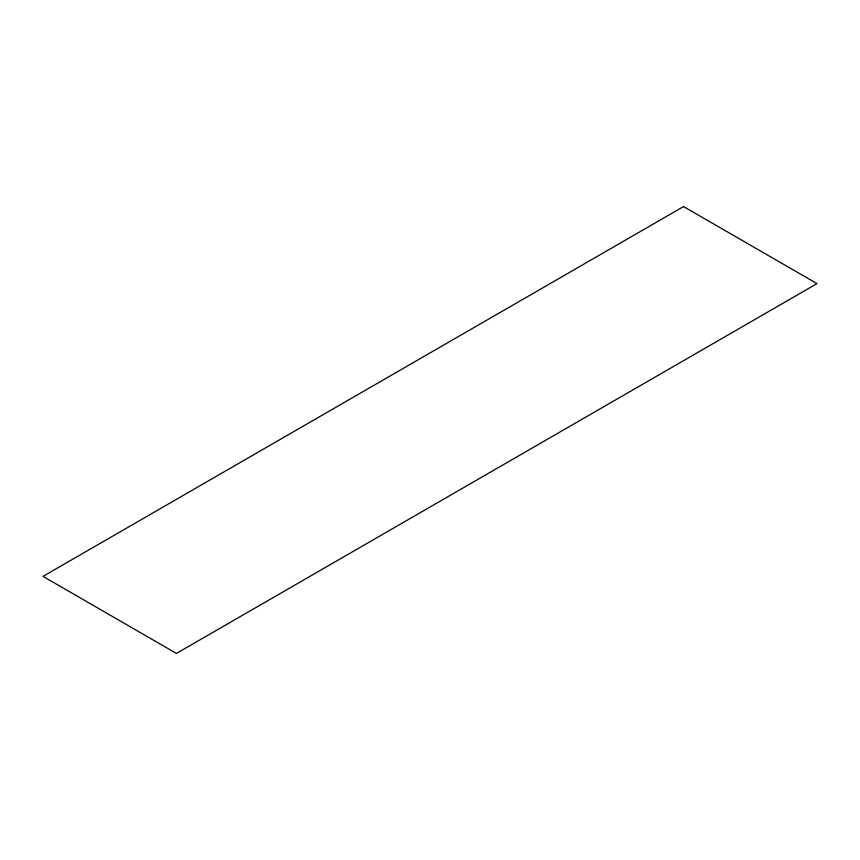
<?xml version="1.0" encoding="UTF-8"?>
<svg xmlns="http://www.w3.org/2000/svg" width="860" height="860" viewBox="0 0 860 860"><rect width="100%" height="100%" fill="white"/><g stroke="black" fill="none" stroke-linecap="round" stroke-linejoin="round"><path stroke-width="1.29" d="M683.549 206.572L43 576.383L176.45 653.428L817 283.617L683.549 206.572"/></g></svg>
